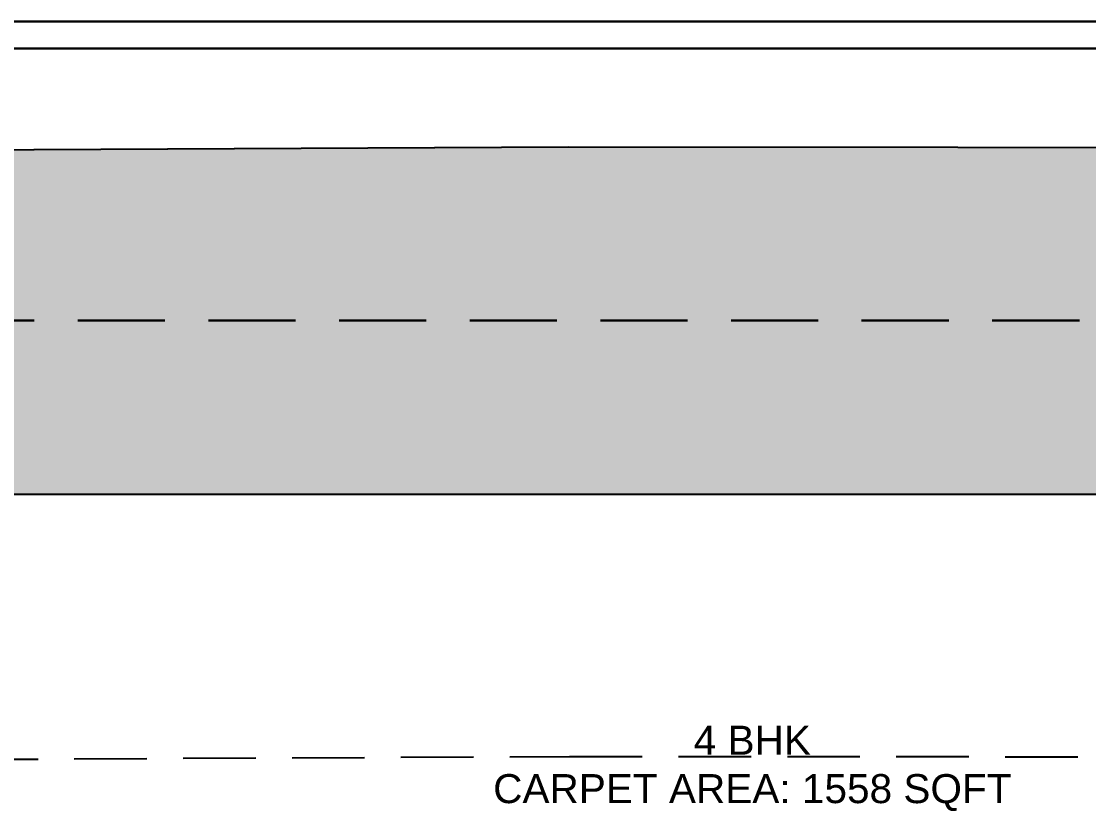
# Model space of a CAD drawing. Header units: millimetres. Extents: x 27623999 to 27796457, y -7151913 to -6809112.
# Drawn here: x 27719245 to 27737627, y -7043686 to -7029970 of the extents above; entities that cross this region are included whole.
import ezdxf

# ---------------------------------------------------------------- set-up
doc = ezdxf.new("R2010")
doc.units = ezdxf.units.MM
doc.header["$LTSCALE"] = 500
doc.header["$MEASUREMENT"] = 0
for name, pattern in [('1', [0]), ('DASHED', [0.75, 0.5, -0.25]), ('DASHED2', [0.375, 0.25, -0.125])]:
    doc.linetypes.add(name, pattern=pattern)
doc.layers.get('0').update_dxf_attribs({"color": 250, "linetype": '1'})
for name, color, linetype in [('.', 7, 'Continuous'), ('ABA_01_margin', 8, 'DASHED'), ('ABA_01_plot boundary', 7, 'Continuous'), ('ABA_03_elevation 01', 7, 'Continuous'), ('ABA_03_lines dotted', 8, 'DASHED2')]:
    doc.layers.add(name, color=color, linetype=linetype)
doc.layers.add('ABA_02_wall', color=7, linetype='Continuous', lineweight=30)
doc.styles.add('ADP6', font='arial.ttf')

# ---------------------------------------------------------------- blocks, each defined once
blk = doc.blocks.new('zw$1190')
at = {"layer": '.', "true_color": 0xc9c9c9}
h = blk.add_hatch(color=9, dxfattribs=at)
h.dxf.hatch_style = 1
h.paths.add_polyline_path([(0, -57231), (0, 0), (1536, 0), (1696, -10), (3560, -11), (6520, -16), (9713, -31), (14851, -21), (18688, -31), (24640, -26), (30405, -76), (32807, -79), (36703, -70), (41326, -41), (44887, -26), (48342, -61), (58697, -10), (65405, -14), (71278, -23), (76517, 0), (76620, 0), (76519, -450), (76200, -2026), (75482, -5537), (75377, -6000), (6000, -6000), (6000, -54994), (14518, -64831), (14519, -64836), (12931, -65353), (8333, -66851), (8324, -66843), (0, -57231)])
at = {"layer": 'ABA_03_elevation 01'}
for points in [[(24640, -26), (30405, -76), (32807, -79), (36703, -70), (41326, -41), (44887, -26), (48342, -61), (58697, -10), (65405, -14), (71278, -23)], [(75377, -6000), (6000, -6000)]]:
    blk.add_lwpolyline(points, dxfattribs=at)
at = {"layer": 'ABA_03_lines dotted', "color": 11, "lineweight": 30, "ltscale": 12, "true_color": 0xfb7d7d}
blk.add_lwpolyline([(12250, -66795), (3000, -56113), (3000, -3000), (76620, -3000)], dxfattribs=at)
blk = doc.blocks.new('REFD')
at = {"layer": 'ABA_01_margin', "ltscale": 5}
blk.add_lwpolyline([(516612, -102203), (518091, -102911), (519118, -103398), (521647, -104607), (523951, -105706), (524305, -105877), (526834, -107075), (529328, -108254), (532027, -109549), (534564, -110767), (536008, -111453), (536281, -112823), (536900, -115975), (537924, -121021), (538670, -124780), (539842, -130583), (540927, -136234), (541409, -138645), (542193, -142502), (543135, -147039), (543834, -150443), (544482, -153840), (546582, -164032), (548751, -174849)], dxfattribs=at)
at = {"layer": 'ABA_01_plot boundary'}
blk.add_lwpolyline([(533843, -98774), (536570, -100083), (539088, -101291), (541960, -102655), (545086, -104181), (545409, -104372), (545637, -106056), (546004, -107884), (546582, -110787), (547197, -113920), (548219, -118955), (548965, -122719), (550144, -128553), (551231, -134215), (551702, -136570), (552478, -140389), (553418, -144915), (554134, -148403), (554781, -151797), (556872, -161940), (558190, -168516), (559339, -174276)], dxfattribs=at)

msp = doc.modelspace()

# ---------------------------------------------------------------- block references
at = {"color": 5}
msp.add_blockref('zw$1190', (27669967, -7032121), dxfattribs=at)

# ---------------------------------------------------------------- next in the draw order: block references
at = {"layer": 'ABA_02_wall', "rotation": 78.63285323614126}
msp.add_blockref('REFD', (27460145, -7546162), dxfattribs=at)

# ---------------------------------------------------------------- next in the draw order: linework, layer by layer
at = {"layer": 'ABA_02_wall'}
for points in [[(27643001, -7029970), (27774231, -7029970), (27774231, -7122658), (27643001, -7122658)], [(27643469, -7030438), (27773763, -7030438), (27773763, -7122190), (27643469, -7122190)]]:
    msp.add_lwpolyline(points, close=True, dxfattribs=at)

# ---------------------------------------------------------------- next in the draw order: texts
at = {"layer": 'ABA_03_elevation 01', "color": 0, "insert": (27727371, -7042102), "char_height": 500, "attachment_point": 1, "style": 'ADP6'}
msp.add_mtext('\\pxqc;4 BHK\\PCARPET AREA: 1558 SQFT', dxfattribs=at)

doc.saveas('drawing.dxf')
